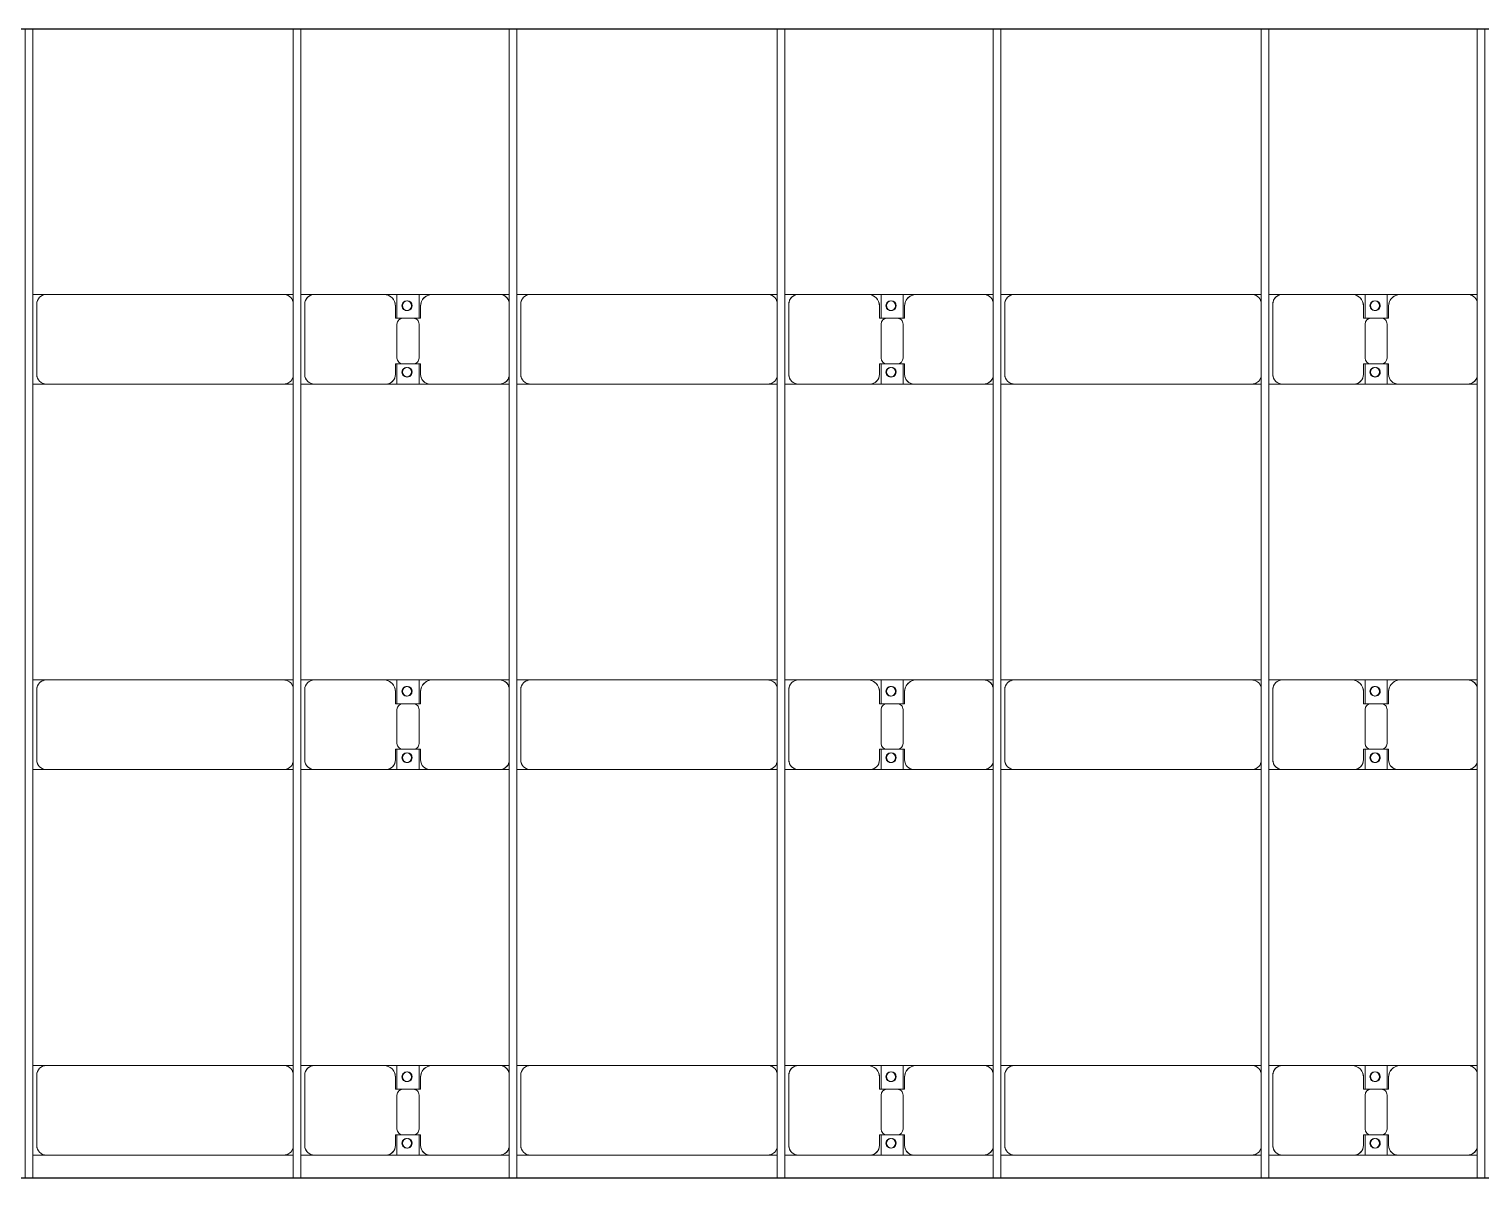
# Model space of a CAD drawing. Header units: millimetres. Extents: x -248177 to 167033, y 156986 to 268923.
# Drawn here: x -191452 to -183923, y 174400 to 180360 of the extents above; entities that cross this region are included whole.
import ezdxf

# ---------------------------------------------------------------- set-up
doc = ezdxf.new("R2010")
doc.units = ezdxf.units.MM
for name, color, linetype, lineweight in [('A-DETL-MBND', 5, 'Continuous', 9), ('A-GENM', 13, 'Continuous', 9), ('S-BEAM', 12, 'Continuous', 9)]:
    doc.layers.add(name, color=color, linetype=linetype, lineweight=lineweight)

# ---------------------------------------------------------------- blocks, each defined once
blk = doc.blocks.new('Dầm C52 - Dầm C52-24593-BỐ TRÍ KHUNG KẾT CẤU BÈ PIN 02')
at = {"layer": 'S-BEAM', "color": 1}
for p, q in [((-38198.2, 20), (-32238.2, 20)), ((-32238.2, -20), (-38198.2, -20))]:
    blk.add_line(p, q, dxfattribs=at)
blk = doc.blocks.new('Dai phao do pin - DẢI PHAO ĐỠ PIN-23300-BỐ TRÍ KHUNG KẾT CẤU BÈ PIN 02')
at = {"layer": 'A-DETL-MBND', "color": 8}
for p, q in [((11859.7, 241.6), (11929.7, 241.6)), ((11859.7, 241.6), (11929.7, 241.6)), ((13160.3, 241.6), (11929.7, 241.6)), ((13160.3, 241.6), (13209.7, 241.6)), ((13160.3, 241.6), (13209.7, 241.6)), ((13249.7, 241.6), (13319.7, 241.6)), ((13249.7, 241.6), (13319.7, 241.6)), ((13679.7, 241.6), (13319.7, 241.6)), ((13680.8, 241.6), (13862.2, 241.6)), ((13862.2, 241.6), (13680.8, 241.6)), ((13747.8, 241.6), (13930.3, 241.6)), ((13747.8, 116.2), (13747.8, 241.6)), ((13930.3, 241.6), (13747.8, 241.6)), ((13862.2, 241.6), (13862.2, 116.2)), ((14280.3, 241.6), (13930.3, 241.6)), ((14280.3, 241.6), (14329.7, 241.6)), ((14280.3, 241.6), (14329.7, 241.6)), ((14369.7, 241.6), (14439.7, 241.6)), ((14369.7, 241.6), (14439.7, 241.6)), ((15670.3, 241.6), (14439.7, 241.6)), ((15670.3, 241.6), (15719.7, 241.6)), ((15670.3, 241.6), (15719.7, 241.6)), ((15759.7, 241.6), (15829.7, 241.6)), ((15759.7, 241.6), (15829.7, 241.6)), ((16189.7, 241.6), (15829.7, 241.6)), ((16189.7, 241.6), (16372.2, 241.6)), ((16372.2, 241.6), (16189.7, 241.6)), ((16257.8, 241.6), (16440.3, 241.6)), ((16257.8, 116.2), (16257.8, 241.6)), ((16440.3, 241.6), (16257.8, 241.6)), ((16372.2, 241.6), (16372.2, 116.2)), ((16790.3, 241.6), (16440.3, 241.6)), ((16790.3, 241.6), (16839.7, 241.6)), ((16790.3, 241.6), (16839.7, 241.6)), ((16879.7, 241.6), (16949.7, 241.6)), ((16879.7, 241.6), (16949.7, 241.6)), ((18180.3, 241.6), (16949.7, 241.6)), ((18180.3, 241.6), (18229.7, 241.6)), ((18180.3, 241.6), (18229.7, 241.6)), ((18269.7, 241.6), (18339.7, 241.6)), ((18269.7, 241.6), (18339.7, 241.6)), ((18699.7, 241.6), (18339.7, 241.6)), ((18699.7, 241.6), (18882.2, 241.6)), ((18882.2, 241.6), (18699.7, 241.6)), ((18767.8, 241.6), (18950.3, 241.6)), ((18767.8, 116.2), (18767.8, 241.6)), ((18950.3, 241.6), (18767.8, 241.6)), ((18882.2, 241.6), (18882.2, 116.2)), ((19300.3, 241.6), (18950.3, 241.6)), ((19300.3, 241.6), (19349.7, 241.6)), ((19300.3, 241.6), (19349.7, 241.6)), ((11879.7, 191.6), (11879.7, -173.4)), ((13269.7, 191.6), (13269.7, -173.4)), ((13739.7, 118.2), (13739.7, 181.6)), ((13870.3, 181.6), (13870.3, 118.2)), ((14389.7, 191.6), (14389.7, -173.4)), ((15779.7, 191.6), (15779.7, -173.4)), ((16249.7, 118.2), (16249.7, 181.6)), ((16380.3, 181.6), (16380.3, 118.2)), ((16899.7, 191.6), (16899.7, -173.4)), ((18289.7, 191.6), (18289.7, -173.4)), ((18759.7, 118.2), (18759.7, 181.6)), ((18890.3, 181.6), (18890.3, 118.2)), ((13832.2, 118.2), (13739.7, 118.2)), ((13747.8, 88.2), (13747.8, -88.2)), ((13870.3, 118.2), (13777.8, 118.2)), ((13862.2, -88.2), (13862.2, 88.2)), ((16342.2, 118.2), (16249.7, 118.2)), ((16257.8, 88.2), (16257.8, -88.2)), ((16380.3, 118.2), (16287.8, 118.2)), ((16372.2, -88.2), (16372.2, 88.2)), ((18852.2, 118.2), (18759.7, 118.2)), ((18767.8, 88.2), (18767.8, -88.2)), ((18890.3, 118.2), (18797.8, 118.2)), ((18882.2, -88.2), (18882.2, 88.2)), ((13739.7, -173.4), (13739.7, -118.2)), ((13739.7, -118.2), (13832.2, -118.2)), ((13747.8, -223.4), (13747.8, -116.2)), ((13777.8, -118.2), (13870.3, -118.2)), ((13862.2, -116.2), (13862.2, -223.4)), ((13870.3, -118.2), (13870.3, -173.4)), ((16249.7, -173.4), (16249.7, -118.2)), ((16249.7, -118.2), (16342.2, -118.2)), ((16257.8, -223.4), (16257.8, -116.2)), ((16287.8, -118.2), (16380.3, -118.2)), ((16372.2, -116.2), (16372.2, -223.4)), ((16380.3, -118.2), (16380.3, -173.4)), ((18759.7, -173.4), (18759.7, -118.2)), ((18759.7, -118.2), (18852.2, -118.2)), ((18767.8, -223.4), (18767.8, -116.2)), ((18797.8, -118.2), (18890.3, -118.2)), ((18882.2, -116.2), (18882.2, -223.4)), ((18890.3, -118.2), (18890.3, -173.4)), ((11929.7, -223.4), (11859.7, -223.4)), ((11929.7, -223.4), (11859.7, -223.4)), ((11929.7, -223.4), (13160.3, -223.4)), ((13209.7, -223.4), (13160.3, -223.4)), ((13209.7, -223.4), (13160.3, -223.4)), ((13319.7, -223.4), (13249.7, -223.4)), ((13319.7, -223.4), (13249.7, -223.4)), ((13319.7, -223.4), (13689.7, -223.4)), ((13862.2, -223.4), (13689.7, -223.4)), ((13689.7, -223.4), (13862.2, -223.4)), ((13920.3, -223.4), (13747.8, -223.4)), ((13747.8, -223.4), (13920.3, -223.4)), ((13920.3, -223.4), (14280.3, -223.4)), ((14329.7, -223.4), (14280.3, -223.4)), ((14329.7, -223.4), (14280.3, -223.4)), ((14439.7, -223.4), (14369.7, -223.4)), ((14439.7, -223.4), (14369.7, -223.4)), ((14439.7, -223.4), (15670.3, -223.4)), ((15719.7, -223.4), (15670.3, -223.4)), ((15719.7, -223.4), (15670.3, -223.4)), ((15829.7, -223.4), (15759.7, -223.4)), ((15829.7, -223.4), (15759.7, -223.4)), ((15829.7, -223.4), (16199.7, -223.4)), ((16372.2, -223.4), (16199.7, -223.4)), ((16199.7, -223.4), (16372.2, -223.4)), ((16430.3, -223.4), (16257.8, -223.4)), ((16257.8, -223.4), (16430.3, -223.4)), ((16430.3, -223.4), (16790.3, -223.4)), ((16839.7, -223.4), (16790.3, -223.4)), ((16839.7, -223.4), (16790.3, -223.4)), ((16949.7, -223.4), (16879.7, -223.4)), ((16949.7, -223.4), (16879.7, -223.4)), ((16949.7, -223.4), (18180.3, -223.4)), ((18229.7, -223.4), (18180.3, -223.4)), ((18229.7, -223.4), (18180.3, -223.4)), ((18339.7, -223.4), (18269.7, -223.4)), ((18339.7, -223.4), (18269.7, -223.4)), ((18339.7, -223.4), (18709.7, -223.4)), ((18882.2, -223.4), (18709.7, -223.4)), ((18709.7, -223.4), (18882.2, -223.4)), ((18940.3, -223.4), (18767.8, -223.4)), ((18767.8, -223.4), (18940.3, -223.4)), ((18940.3, -223.4), (19300.3, -223.4)), ((19349.7, -223.4), (19300.3, -223.4)), ((19349.7, -223.4), (19300.3, -223.4))]:
    blk.add_line(p, q, dxfattribs=at)
for centre, radius, start, end in [((11929.7, 191.6), 50, 90, 180), ((11929.7, 191.6), 50, 105, 135), ((13160.3, 191.6), 50, 15, 90), ((13160.3, 191.6), 50, 60, 90), ((13319.7, 191.6), 50, 90, 180), ((13319.7, 191.6), 50, 105, 180), ((13679.7, 181.6), 60, 360, 90), ((13679.7, 181.6), 60, 360, 60), ((13930.3, 181.6), 60, 90, 180), ((13930.3, 181.6), 60, 120, 180), ((14280.3, 191.6), 50, 15, 90), ((14280.3, 191.6), 50, 15, 72.5009), ((14439.7, 191.6), 50, 90, 180), ((14439.7, 191.6), 50, 105, 135), ((15670.3, 191.6), 50, 15, 90), ((15670.3, 191.6), 50, 60, 90), ((15829.7, 191.6), 50, 90, 180), ((15829.7, 191.6), 50, 105, 180), ((16189.7, 181.6), 60, 0, 90), ((16189.7, 181.6), 60, 0, 60), ((16440.3, 181.6), 60, 90, 180), ((16440.3, 181.6), 60, 120, 180), ((16790.3, 191.6), 50, 15, 90), ((16790.3, 191.6), 50, 15, 75), ((16949.7, 191.6), 50, 90, 180), ((16949.7, 191.6), 50, 105, 135), ((18180.3, 191.6), 50, 15, 90), ((18180.3, 191.6), 50, 60, 90), ((18339.7, 191.6), 50, 90, 180), ((18339.7, 191.6), 50, 105, 180), ((18699.7, 181.6), 60, 360, 90), ((18699.7, 181.6), 60, 360, 60), ((18950.3, 181.6), 60, 90, 180), ((18950.3, 181.6), 60, 120, 180), ((19300.3, 191.6), 50, 15, 90), ((19300.3, 191.6), 50, 15, 75), ((11929.7, 191.6), 50, 150, 180), ((13160.3, 191.6), 50, 15, 30), ((13798.6, 183.2), 25, 360, 180), ((13798.6, 183.2), 25, 180, 0), ((13798.6, 183.2), 25, 360, 165), ((13801.4, 183.2), 25, 0, 180), ((13801.4, 183.2), 25, 90, 180), ((13801.4, 183.2), 25, 180, 0), ((13801.4, 183.2), 25, 180, 300), ((13798.6, 183.2), 25, 210, 0), ((13801.4, 183.2), 25, 15, 75), ((13801.4, 183.2), 25, 330, 345), ((14439.7, 191.6), 50, 150, 180), ((15670.3, 191.6), 50, 15, 30), ((16308.6, 183.2), 25, 0, 180), ((16308.6, 183.2), 25, 180, 0), ((16308.6, 183.2), 25, 0, 165), ((16311.4, 183.2), 25, 360, 180), ((16311.4, 183.2), 25, 90, 180), ((16311.4, 183.2), 25, 180, 0), ((16311.4, 183.2), 25, 180, 300), ((16308.6, 183.2), 25, 210, 0), ((16311.4, 183.2), 25, 15, 75), ((16311.4, 183.2), 25, 330, 345), ((16949.7, 191.6), 50, 150, 180), ((18180.3, 191.6), 50, 15, 30), ((18818.6, 183.2), 25, 0, 180), ((18818.6, 183.2), 25, 180, 360), ((18818.6, 183.2), 25, 0, 165), ((18821.4, 183.2), 25, 0, 180), ((18821.4, 183.2), 25, 90, 180), ((18821.4, 183.2), 25, 180, 0), ((18821.4, 183.2), 25, 180, 300), ((18818.6, 183.2), 25, 210, 0), ((18821.4, 183.2), 25, 15, 75), ((18821.4, 183.2), 25, 330, 345), ((13777.8, 88.2), 30, 90, 180), ((13832.2, 88.2), 30, 360, 90), ((16287.8, 88.2), 30, 90, 180), ((16342.2, 88.2), 30, 360, 90), ((18797.8, 88.2), 30, 90, 180), ((18852.2, 88.2), 30, 360, 90), ((13777.8, -88.2), 30, 180, 270), ((13798.6, -161.8), 25, 360, 180), ((13798.6, -161.8), 25, 105, 165), ((13801.4, -161.8), 25, 360, 180), ((13801.4, -161.8), 25, 105, 180), ((13798.6, -161.8), 25, 360, 75), ((13801.4, -161.8), 25, 15, 75), ((13832.2, -88.2), 30, 270, 0), ((16287.8, -88.2), 30, 180, 270), ((16308.6, -161.8), 25, 360, 180), ((16308.6, -161.8), 25, 105, 165), ((16311.4, -161.8), 25, 360, 180), ((16311.4, -161.8), 25, 105, 180), ((16308.6, -161.8), 25, 360, 75), ((16311.4, -161.8), 25, 15, 75), ((16342.2, -88.2), 30, 270, 360), ((18797.8, -88.2), 30, 180, 270), ((18818.6, -161.8), 25, 360, 180), ((18818.6, -161.8), 25, 105, 165), ((18821.4, -161.8), 25, 0, 180), ((18821.4, -161.8), 25, 105, 180), ((18818.6, -161.8), 25, 360, 75), ((18821.4, -161.8), 25, 15, 75), ((18852.2, -88.2), 30, 270, 360), ((11929.7, -173.4), 50, 180, 270), ((11929.7, -173.4), 50, 180, 210), ((11929.7, -173.4), 50, 240, 270), ((13160.3, -173.4), 50, 270, 345), ((13160.3, -173.4), 50, 285, 300), ((13160.3, -173.4), 50, 330, 345), ((13319.7, -173.4), 50, 180, 270), ((13319.7, -173.4), 50, 180, 255), ((13689.7, -173.4), 50, 270, 0), ((13689.7, -173.4), 50, 285, 360), ((13798.6, -161.8), 25, 180, 360), ((13798.6, -161.8), 25, 195, 360), ((13801.4, -161.8), 25, 180, 0), ((13801.4, -161.8), 25, 180, 270), ((13801.4, -161.8), 25, 285, 345), ((13920.3, -173.4), 50, 180, 270), ((13920.3, -173.4), 50, 180, 255), ((14280.3, -173.4), 50, 270, 345), ((14280.3, -173.4), 50, 287.49152, 345), ((14439.7, -173.4), 50, 180, 270), ((14439.7, -173.4), 50, 180, 210), ((14439.7, -173.4), 50, 240, 270), ((15670.3, -173.4), 50, 270, 345), ((15670.3, -173.4), 50, 285, 300), ((15670.3, -173.4), 50, 330, 345), ((15829.7, -173.4), 50, 180, 270), ((15829.7, -173.4), 50, 180, 255), ((16199.7, -173.4), 50, 270, 360), ((16199.7, -173.4), 50, 285, 360), ((16308.6, -161.8), 25, 180, 0), ((16308.6, -161.8), 25, 195, 360), ((16311.4, -161.8), 25, 180, 0), ((16311.4, -161.8), 25, 180, 270), ((16311.4, -161.8), 25, 285, 345), ((16430.3, -173.4), 50, 180, 270), ((16430.3, -173.4), 50, 180, 255), ((16790.3, -173.4), 50, 270, 345), ((16790.3, -173.4), 50, 285, 345), ((16949.7, -173.4), 50, 180, 270), ((16949.7, -173.4), 50, 180, 210), ((16949.7, -173.4), 50, 240, 270), ((18180.3, -173.4), 50, 270, 345), ((18180.3, -173.4), 50, 285, 300), ((18180.3, -173.4), 50, 330, 345), ((18339.7, -173.4), 50, 180, 270), ((18339.7, -173.4), 50, 180, 255), ((18709.7, -173.4), 50, 270, 0), ((18709.7, -173.4), 50, 285, 0), ((18818.6, -161.8), 25, 180, 360), ((18818.6, -161.8), 25, 195, 360), ((18821.4, -161.8), 25, 180, 0), ((18821.4, -161.8), 25, 180, 270), ((18821.4, -161.8), 25, 285, 345), ((18940.3, -173.4), 50, 180, 270), ((18940.3, -173.4), 50, 180, 255), ((19300.3, -173.4), 50, 270, 345), ((19300.3, -173.4), 50, 285, 345)]:
    blk.add_arc(centre, radius, start, end, dxfattribs=at)
blk = doc.blocks.new('Dai phao do pin - DẢI PHAO ĐỠ PIN-V146-BỐ TRÍ KHUNG KẾT CẤU BÈ PIN 02')
at = {"layer": 'A-DETL-MBND', "color": 8}
for p, q in [((11859.7, 241.6), (11929.7, 241.6)), ((11859.7, 241.6), (11929.7, 241.6)), ((13160.3, 241.6), (11929.7, 241.6)), ((13160.3, 241.6), (13209.7, 241.6)), ((13160.3, 241.6), (13209.7, 241.6)), ((13249.7, 241.6), (13319.7, 241.6)), ((13249.7, 241.6), (13319.7, 241.6)), ((13679.7, 241.6), (13319.7, 241.6)), ((13680.7, 241.6), (13862.2, 241.6)), ((13862.2, 241.6), (13680.7, 241.6)), ((13747.8, 241.6), (13930.3, 241.6)), ((13747.8, 116.2), (13747.8, 241.6)), ((13930.3, 241.6), (13747.8, 241.6)), ((13862.2, 241.6), (13862.2, 116.2)), ((14280.3, 241.6), (13930.3, 241.6)), ((14280.3, 241.6), (14329.7, 241.6)), ((14280.3, 241.6), (14329.7, 241.6)), ((14369.7, 241.6), (14439.7, 241.6)), ((14369.7, 241.6), (14439.7, 241.6)), ((15670.3, 241.6), (14439.7, 241.6)), ((15670.3, 241.6), (15719.7, 241.6)), ((15670.3, 241.6), (15719.7, 241.6)), ((15759.7, 241.6), (15829.7, 241.6)), ((15759.7, 241.6), (15829.7, 241.6)), ((16189.7, 241.6), (15829.7, 241.6)), ((16189.7, 241.6), (16372.2, 241.6)), ((16372.2, 241.6), (16189.7, 241.6)), ((16257.8, 241.6), (16440.3, 241.6)), ((16257.8, 116.2), (16257.8, 241.6)), ((16440.3, 241.6), (16257.8, 241.6)), ((16372.2, 241.6), (16372.2, 116.2)), ((16790.3, 241.6), (16440.3, 241.6)), ((16790.3, 241.6), (16839.7, 241.6)), ((16790.3, 241.6), (16839.7, 241.6)), ((16879.7, 241.6), (16949.7, 241.6)), ((16879.7, 241.6), (16949.7, 241.6)), ((18180.3, 241.6), (16949.7, 241.6)), ((18180.3, 241.6), (18229.7, 241.6)), ((18180.3, 241.6), (18229.7, 241.6)), ((18269.7, 241.6), (18339.7, 241.6)), ((18269.7, 241.6), (18339.7, 241.6)), ((18699.7, 241.6), (18339.7, 241.6)), ((18699.7, 241.6), (18882.2, 241.6)), ((18882.2, 241.6), (18699.7, 241.6)), ((18767.8, 241.6), (18950.3, 241.6)), ((18767.8, 116.2), (18767.8, 241.6)), ((18950.3, 241.6), (18767.8, 241.6)), ((18882.2, 241.6), (18882.2, 116.2)), ((19300.3, 241.6), (18950.3, 241.6)), ((19300.3, 241.6), (19349.7, 241.6)), ((19300.3, 241.6), (19349.7, 241.6)), ((11879.7, 191.6), (11879.7, -173.4)), ((13269.7, 191.6), (13269.7, -173.4)), ((13739.7, 118.2), (13739.7, 181.6)), ((13870.3, 181.6), (13870.3, 118.2)), ((14389.7, 191.6), (14389.7, -173.4)), ((15779.7, 191.6), (15779.7, -173.4)), ((16249.7, 118.2), (16249.7, 181.6)), ((16380.3, 181.6), (16380.3, 118.2)), ((16899.7, 191.6), (16899.7, -173.4)), ((18289.7, 191.6), (18289.7, -173.4)), ((18759.7, 118.2), (18759.7, 181.6)), ((18890.3, 181.6), (18890.3, 118.2)), ((13832.2, 118.2), (13739.7, 118.2)), ((13747.8, 88.2), (13747.8, -88.2)), ((13870.3, 118.2), (13777.8, 118.2)), ((13862.2, -88.2), (13862.2, 88.2)), ((16342.2, 118.2), (16249.7, 118.2)), ((16257.8, 88.2), (16257.8, -88.2)), ((16380.3, 118.2), (16287.8, 118.2)), ((16372.2, -88.2), (16372.2, 88.2)), ((18852.2, 118.2), (18759.7, 118.2)), ((18767.8, 88.2), (18767.8, -88.2)), ((18890.3, 118.2), (18797.8, 118.2)), ((18882.2, -88.2), (18882.2, 88.2)), ((13739.7, -173.4), (13739.7, -118.2)), ((13739.7, -118.2), (13832.2, -118.2)), ((13747.8, -223.4), (13747.8, -116.2)), ((13777.8, -118.2), (13870.3, -118.2)), ((13862.2, -116.2), (13862.2, -223.4)), ((13870.3, -118.2), (13870.3, -173.4)), ((16249.7, -173.4), (16249.7, -118.2)), ((16249.7, -118.2), (16342.2, -118.2)), ((16257.8, -223.4), (16257.8, -116.2)), ((16287.8, -118.2), (16380.3, -118.2)), ((16372.2, -116.2), (16372.2, -223.4)), ((16380.3, -118.2), (16380.3, -173.4)), ((18759.7, -173.4), (18759.7, -118.2)), ((18759.7, -118.2), (18852.2, -118.2)), ((18767.8, -223.4), (18767.8, -116.2)), ((18797.8, -118.2), (18890.3, -118.2)), ((18882.2, -116.2), (18882.2, -223.4)), ((18890.3, -118.2), (18890.3, -173.4)), ((11929.7, -223.4), (11859.7, -223.4)), ((11929.7, -223.4), (11859.7, -223.4)), ((11929.7, -223.4), (13160.3, -223.4)), ((13209.7, -223.4), (13160.3, -223.4)), ((13209.7, -223.4), (13160.3, -223.4)), ((13319.7, -223.4), (13249.7, -223.4)), ((13319.7, -223.4), (13249.7, -223.4)), ((13319.7, -223.4), (13689.7, -223.4)), ((13862.2, -223.4), (13689.7, -223.4)), ((13689.7, -223.4), (13862.2, -223.4)), ((13920.3, -223.4), (13747.8, -223.4)), ((13747.8, -223.4), (13920.3, -223.4)), ((13920.3, -223.4), (14280.3, -223.4)), ((14329.7, -223.4), (14280.3, -223.4)), ((14329.7, -223.4), (14280.3, -223.4)), ((14439.7, -223.4), (14369.7, -223.4)), ((14439.7, -223.4), (14369.7, -223.4)), ((14439.7, -223.4), (15670.3, -223.4)), ((15719.7, -223.4), (15670.3, -223.4)), ((15719.7, -223.4), (15670.3, -223.4)), ((15829.7, -223.4), (15759.7, -223.4)), ((15829.7, -223.4), (15759.7, -223.4)), ((15829.7, -223.4), (16199.7, -223.4)), ((16372.2, -223.4), (16199.7, -223.4)), ((16199.7, -223.4), (16372.2, -223.4)), ((16430.3, -223.4), (16257.8, -223.4)), ((16257.8, -223.4), (16430.3, -223.4)), ((16430.3, -223.4), (16790.3, -223.4)), ((16839.7, -223.4), (16790.3, -223.4)), ((16839.7, -223.4), (16790.3, -223.4)), ((16949.7, -223.4), (16879.7, -223.4)), ((16949.7, -223.4), (16879.7, -223.4)), ((16949.7, -223.4), (18180.3, -223.4)), ((18229.7, -223.4), (18180.3, -223.4)), ((18229.7, -223.4), (18180.3, -223.4)), ((18339.7, -223.4), (18269.7, -223.4)), ((18339.7, -223.4), (18269.7, -223.4)), ((18339.7, -223.4), (18709.7, -223.4)), ((18882.2, -223.4), (18709.7, -223.4)), ((18709.7, -223.4), (18882.2, -223.4)), ((18940.3, -223.4), (18767.8, -223.4)), ((18767.8, -223.4), (18940.3, -223.4)), ((18940.3, -223.4), (19300.3, -223.4)), ((19349.7, -223.4), (19300.3, -223.4)), ((19349.7, -223.4), (19300.3, -223.4))]:
    blk.add_line(p, q, dxfattribs=at)
for centre, radius, start, end in [((11929.7, 191.6), 50, 90, 180), ((11929.7, 191.6), 50, 105, 135), ((13160.3, 191.6), 50, 15, 90), ((13160.3, 191.6), 50, 60, 90), ((13319.7, 191.6), 50, 90, 180), ((13319.7, 191.6), 50, 105, 180), ((13679.7, 181.6), 60, 360, 90), ((13679.7, 181.6), 60, 360, 60), ((13930.3, 181.6), 60, 90, 180), ((13930.3, 181.6), 60, 120, 180), ((14280.3, 191.6), 50, 15, 90), ((14280.3, 191.6), 50, 15, 72.53384), ((14439.7, 191.6), 50, 90, 180), ((14439.7, 191.6), 50, 105, 135), ((15670.3, 191.6), 50, 15, 90), ((15670.3, 191.6), 50, 60, 90), ((15829.7, 191.6), 50, 90, 180), ((15829.7, 191.6), 50, 105, 180), ((16189.7, 181.6), 60, 0, 90), ((16189.7, 181.6), 60, 0, 60), ((16440.3, 181.6), 60, 90, 180), ((16440.3, 181.6), 60, 120, 180), ((16790.3, 191.6), 50, 15, 90), ((16790.3, 191.6), 50, 15, 75), ((16949.7, 191.6), 50, 90, 180), ((16949.7, 191.6), 50, 105, 135), ((18180.3, 191.6), 50, 15, 90), ((18180.3, 191.6), 50, 60, 90), ((18339.7, 191.6), 50, 90, 180), ((18339.7, 191.6), 50, 105, 180), ((18699.7, 181.6), 60, 360, 90), ((18699.7, 181.6), 60, 360, 60), ((18950.3, 181.6), 60, 90, 180), ((18950.3, 181.6), 60, 120, 180), ((19300.3, 191.6), 50, 15, 90), ((19300.3, 191.6), 50, 15, 75), ((11929.7, 191.6), 50, 150, 180), ((13160.3, 191.6), 50, 15, 30), ((13798.6, 183.2), 25, 360, 180), ((13798.6, 183.2), 25, 180, 0), ((13798.6, 183.2), 25, 360, 165), ((13801.4, 183.2), 25, 0, 180), ((13801.4, 183.2), 25, 90, 180), ((13801.4, 183.2), 25, 180, 0), ((13801.4, 183.2), 25, 180, 300), ((13798.6, 183.2), 25, 210, 0), ((13801.4, 183.2), 25, 15, 75), ((13801.4, 183.2), 25, 330, 345), ((14439.7, 191.6), 50, 150, 180), ((15670.3, 191.6), 50, 15, 30), ((16308.6, 183.2), 25, 0, 180), ((16308.6, 183.2), 25, 180, 0), ((16308.6, 183.2), 25, 0, 165), ((16311.4, 183.2), 25, 360, 180), ((16311.4, 183.2), 25, 90, 180), ((16311.4, 183.2), 25, 180, 0), ((16311.4, 183.2), 25, 180, 300), ((16308.6, 183.2), 25, 210, 0), ((16311.4, 183.2), 25, 15, 75), ((16311.4, 183.2), 25, 330, 345), ((16949.7, 191.6), 50, 150, 180), ((18180.3, 191.6), 50, 15, 30), ((18818.6, 183.2), 25, 0, 180), ((18818.6, 183.2), 25, 180, 360), ((18818.6, 183.2), 25, 0, 165), ((18821.4, 183.2), 25, 0, 180), ((18821.4, 183.2), 25, 90, 180), ((18821.4, 183.2), 25, 180, 0), ((18821.4, 183.2), 25, 180, 300), ((18818.6, 183.2), 25, 210, 0), ((18821.4, 183.2), 25, 15, 75), ((18821.4, 183.2), 25, 330, 345), ((13777.8, 88.2), 30, 90, 180), ((13832.2, 88.2), 30, 360, 90), ((16287.8, 88.2), 30, 90, 180), ((16342.2, 88.2), 30, 360, 90), ((18797.8, 88.2), 30, 90, 180), ((18852.2, 88.2), 30, 360, 90), ((13777.8, -88.2), 30, 180, 270), ((13798.6, -161.8), 25, 360, 180), ((13798.6, -161.8), 25, 105, 165), ((13801.4, -161.8), 25, 360, 180), ((13801.4, -161.8), 25, 105, 180), ((13798.6, -161.8), 25, 360, 75), ((13801.4, -161.8), 25, 15, 75), ((13832.2, -88.2), 30, 270, 0), ((16287.8, -88.2), 30, 180, 270), ((16308.6, -161.8), 25, 360, 180), ((16308.6, -161.8), 25, 105, 165), ((16311.4, -161.8), 25, 360, 180), ((16311.4, -161.8), 25, 105, 180), ((16308.6, -161.8), 25, 360, 75), ((16311.4, -161.8), 25, 15, 75), ((16342.2, -88.2), 30, 270, 360), ((18797.8, -88.2), 30, 180, 270), ((18818.6, -161.8), 25, 360, 180), ((18818.6, -161.8), 25, 105, 165), ((18821.4, -161.8), 25, 0, 180), ((18821.4, -161.8), 25, 105, 180), ((18818.6, -161.8), 25, 360, 75), ((18821.4, -161.8), 25, 15, 75), ((18852.2, -88.2), 30, 270, 360), ((11929.7, -173.4), 50, 180, 270), ((11929.7, -173.4), 50, 180, 210), ((11929.7, -173.4), 50, 240, 270), ((13160.3, -173.4), 50, 270, 345), ((13160.3, -173.4), 50, 285, 300), ((13160.3, -173.4), 50, 330, 345), ((13319.7, -173.4), 50, 180, 270), ((13319.7, -173.4), 50, 180, 255), ((13689.7, -173.4), 50, 270, 0), ((13689.7, -173.4), 50, 285, 360), ((13798.6, -161.8), 25, 180, 360), ((13798.6, -161.8), 25, 195, 360), ((13801.4, -161.8), 25, 180, 0), ((13801.4, -161.8), 25, 180, 270), ((13801.4, -161.8), 25, 285, 345), ((13920.3, -173.4), 50, 180, 270), ((13920.3, -173.4), 50, 180, 255), ((14280.3, -173.4), 50, 270, 345), ((14280.3, -173.4), 50, 287.45858, 345), ((14439.7, -173.4), 50, 180, 270), ((14439.7, -173.4), 50, 180, 210), ((14439.7, -173.4), 50, 240, 270), ((15670.3, -173.4), 50, 270, 345), ((15670.3, -173.4), 50, 285, 300), ((15670.3, -173.4), 50, 330, 345), ((15829.7, -173.4), 50, 180, 270), ((15829.7, -173.4), 50, 180, 255), ((16199.7, -173.4), 50, 270, 360), ((16199.7, -173.4), 50, 285, 360), ((16308.6, -161.8), 25, 180, 0), ((16308.6, -161.8), 25, 195, 360), ((16311.4, -161.8), 25, 180, 0), ((16311.4, -161.8), 25, 180, 270), ((16311.4, -161.8), 25, 285, 345), ((16430.3, -173.4), 50, 180, 270), ((16430.3, -173.4), 50, 180, 255), ((16790.3, -173.4), 50, 270, 345), ((16790.3, -173.4), 50, 285, 345), ((16949.7, -173.4), 50, 180, 270), ((16949.7, -173.4), 50, 180, 210), ((16949.7, -173.4), 50, 240, 270), ((18180.3, -173.4), 50, 270, 345), ((18180.3, -173.4), 50, 285, 300), ((18180.3, -173.4), 50, 330, 345), ((18339.7, -173.4), 50, 180, 270), ((18339.7, -173.4), 50, 180, 255), ((18709.7, -173.4), 50, 270, 0), ((18709.7, -173.4), 50, 285, 0), ((18818.6, -161.8), 25, 180, 360), ((18818.6, -161.8), 25, 195, 360), ((18821.4, -161.8), 25, 180, 0), ((18821.4, -161.8), 25, 180, 270), ((18821.4, -161.8), 25, 285, 345), ((18940.3, -173.4), 50, 180, 270), ((18940.3, -173.4), 50, 180, 255), ((19300.3, -173.4), 50, 270, 345), ((19300.3, -173.4), 50, 285, 345)]:
    blk.add_arc(centre, radius, start, end, dxfattribs=at)
blk = doc.blocks.new('Dai phao do pin - DẢI PHAO ĐỠ PIN-V147-BỐ TRÍ KHUNG KẾT CẤU BÈ PIN 02')
at = {"layer": 'A-DETL-MBND', "color": 8}
for p, q in [((11859.7, 241.6), (11929.7, 241.6)), ((11859.7, 241.6), (11929.7, 241.6)), ((13160.3, 241.6), (11929.7, 241.6)), ((13160.3, 241.6), (13209.7, 241.6)), ((13160.3, 241.6), (13209.7, 241.6)), ((13249.7, 241.6), (13319.7, 241.6)), ((13249.7, 241.6), (13319.7, 241.6)), ((13679.7, 241.6), (13319.7, 241.6)), ((13680.7, 241.6), (13862.2, 241.6)), ((13862.2, 241.6), (13680.7, 241.6)), ((13747.8, 241.6), (13930.3, 241.6)), ((13747.8, 116.2), (13747.8, 241.6)), ((13930.3, 241.6), (13747.8, 241.6)), ((13862.2, 241.6), (13862.2, 116.2)), ((14280.3, 241.6), (13930.3, 241.6)), ((14280.3, 241.6), (14329.7, 241.6)), ((14280.3, 241.6), (14329.7, 241.6)), ((14369.7, 241.6), (14439.7, 241.6)), ((14369.7, 241.6), (14439.7, 241.6)), ((15670.3, 241.6), (14439.7, 241.6)), ((15670.3, 241.6), (15719.7, 241.6)), ((15670.3, 241.6), (15719.7, 241.6)), ((15759.7, 241.6), (15829.7, 241.6)), ((15759.7, 241.6), (15829.7, 241.6)), ((16189.7, 241.6), (15829.7, 241.6)), ((16189.7, 241.6), (16372.2, 241.6)), ((16372.2, 241.6), (16189.7, 241.6)), ((16257.8, 241.6), (16440.3, 241.6)), ((16257.8, 116.2), (16257.8, 241.6)), ((16440.3, 241.6), (16257.8, 241.6)), ((16372.2, 241.6), (16372.2, 116.2)), ((16790.3, 241.6), (16440.3, 241.6)), ((16790.3, 241.6), (16839.7, 241.6)), ((16790.3, 241.6), (16839.7, 241.6)), ((16879.7, 241.6), (16949.7, 241.6)), ((16879.7, 241.6), (16949.7, 241.6)), ((18180.3, 241.6), (16949.7, 241.6)), ((18180.3, 241.6), (18229.7, 241.6)), ((18180.3, 241.6), (18229.7, 241.6)), ((18269.7, 241.6), (18339.7, 241.6)), ((18269.7, 241.6), (18339.7, 241.6)), ((18699.7, 241.6), (18339.7, 241.6)), ((18699.7, 241.6), (18882.2, 241.6)), ((18882.2, 241.6), (18699.7, 241.6)), ((18767.8, 241.6), (18950.3, 241.6)), ((18767.8, 116.2), (18767.8, 241.6)), ((18950.3, 241.6), (18767.8, 241.6)), ((18882.2, 241.6), (18882.2, 116.2)), ((19300.3, 241.6), (18950.3, 241.6)), ((19300.3, 241.6), (19349.7, 241.6)), ((19300.3, 241.6), (19349.7, 241.6)), ((11879.7, 191.6), (11879.7, -173.4)), ((13269.7, 191.6), (13269.7, -173.4)), ((13739.7, 118.2), (13739.7, 181.6)), ((13870.3, 181.6), (13870.3, 118.2)), ((14389.7, 191.6), (14389.7, -173.4)), ((15779.7, 191.6), (15779.7, -173.4)), ((16249.7, 118.2), (16249.7, 181.6)), ((16380.3, 181.6), (16380.3, 118.2)), ((16899.7, 191.6), (16899.7, -173.4)), ((18289.7, 191.6), (18289.7, -173.4)), ((18759.7, 118.2), (18759.7, 181.6)), ((18890.3, 181.6), (18890.3, 118.2)), ((13832.2, 118.2), (13739.7, 118.2)), ((13747.8, 88.2), (13747.8, -88.2)), ((13870.3, 118.2), (13777.8, 118.2)), ((13862.2, -88.2), (13862.2, 88.2)), ((16342.2, 118.2), (16249.7, 118.2)), ((16257.8, 88.2), (16257.8, -88.2)), ((16380.3, 118.2), (16287.8, 118.2)), ((16372.2, -88.2), (16372.2, 88.2)), ((18852.2, 118.2), (18759.7, 118.2)), ((18767.8, 88.2), (18767.8, -88.2)), ((18890.3, 118.2), (18797.8, 118.2)), ((18882.2, -88.2), (18882.2, 88.2)), ((13739.7, -173.4), (13739.7, -118.2)), ((13739.7, -118.2), (13832.2, -118.2)), ((13747.8, -223.4), (13747.8, -116.2)), ((13777.8, -118.2), (13870.3, -118.2)), ((13862.2, -116.2), (13862.2, -223.4)), ((13870.3, -118.2), (13870.3, -173.4)), ((16249.7, -173.4), (16249.7, -118.2)), ((16249.7, -118.2), (16342.2, -118.2)), ((16257.8, -223.4), (16257.8, -116.2)), ((16287.8, -118.2), (16380.3, -118.2)), ((16372.2, -116.2), (16372.2, -223.4)), ((16380.3, -118.2), (16380.3, -173.4)), ((18759.7, -173.4), (18759.7, -118.2)), ((18759.7, -118.2), (18852.2, -118.2)), ((18767.8, -223.4), (18767.8, -116.2)), ((18797.8, -118.2), (18890.3, -118.2)), ((18882.2, -116.2), (18882.2, -223.4)), ((18890.3, -118.2), (18890.3, -173.4)), ((11929.7, -223.4), (11859.7, -223.4)), ((11929.7, -223.4), (11859.7, -223.4)), ((11929.7, -223.4), (13160.3, -223.4)), ((13209.7, -223.4), (13160.3, -223.4)), ((13209.7, -223.4), (13160.3, -223.4)), ((13319.7, -223.4), (13249.7, -223.4)), ((13319.7, -223.4), (13249.7, -223.4)), ((13319.7, -223.4), (13689.7, -223.4)), ((13862.2, -223.4), (13689.7, -223.4)), ((13689.7, -223.4), (13862.2, -223.4)), ((13920.3, -223.4), (13747.8, -223.4)), ((13747.8, -223.4), (13920.3, -223.4)), ((13920.3, -223.4), (14280.3, -223.4)), ((14329.7, -223.4), (14280.3, -223.4)), ((14329.7, -223.4), (14280.3, -223.4)), ((14439.7, -223.4), (14369.7, -223.4)), ((14439.7, -223.4), (14369.7, -223.4)), ((14439.7, -223.4), (15670.3, -223.4)), ((15719.7, -223.4), (15670.3, -223.4)), ((15719.7, -223.4), (15670.3, -223.4)), ((15829.7, -223.4), (15759.7, -223.4)), ((15829.7, -223.4), (15759.7, -223.4)), ((15829.7, -223.4), (16199.7, -223.4)), ((16372.2, -223.4), (16199.7, -223.4)), ((16199.7, -223.4), (16372.2, -223.4)), ((16430.3, -223.4), (16257.8, -223.4)), ((16257.8, -223.4), (16430.3, -223.4)), ((16430.3, -223.4), (16790.3, -223.4)), ((16839.7, -223.4), (16790.3, -223.4)), ((16839.7, -223.4), (16790.3, -223.4)), ((16949.7, -223.4), (16879.7, -223.4)), ((16949.7, -223.4), (16879.7, -223.4)), ((16949.7, -223.4), (18180.3, -223.4)), ((18229.7, -223.4), (18180.3, -223.4)), ((18229.7, -223.4), (18180.3, -223.4)), ((18339.7, -223.4), (18269.7, -223.4)), ((18339.7, -223.4), (18269.7, -223.4)), ((18339.7, -223.4), (18709.7, -223.4)), ((18882.2, -223.4), (18709.7, -223.4)), ((18709.7, -223.4), (18882.2, -223.4)), ((18940.3, -223.4), (18767.8, -223.4)), ((18767.8, -223.4), (18940.3, -223.4)), ((18940.3, -223.4), (19300.3, -223.4)), ((19349.7, -223.4), (19300.3, -223.4)), ((19349.7, -223.4), (19300.3, -223.4))]:
    blk.add_line(p, q, dxfattribs=at)
for centre, radius, start, end in [((11929.7, 191.6), 50, 90, 180), ((11929.7, 191.6), 50, 105, 135), ((13160.3, 191.6), 50, 15, 90), ((13160.3, 191.6), 50, 60, 90), ((13319.7, 191.6), 50, 90, 180), ((13319.7, 191.6), 50, 105, 180), ((13679.7, 181.6), 60, 360, 90), ((13679.7, 181.6), 60, 360, 60), ((13930.3, 181.6), 60, 90, 180), ((13930.3, 181.6), 60, 120, 180), ((14280.3, 191.6), 50, 15, 90), ((14280.3, 191.6), 50, 15, 72.56678), ((14439.7, 191.6), 50, 90, 180), ((14439.7, 191.6), 50, 105, 135), ((15670.3, 191.6), 50, 15, 90), ((15670.3, 191.6), 50, 60, 90), ((15829.7, 191.6), 50, 90, 180), ((15829.7, 191.6), 50, 105, 180), ((16189.7, 181.6), 60, 0, 90), ((16189.7, 181.6), 60, 0, 60), ((16440.3, 181.6), 60, 90, 180), ((16440.3, 181.6), 60, 120, 180), ((16790.3, 191.6), 50, 15, 90), ((16790.3, 191.6), 50, 15, 75), ((16949.7, 191.6), 50, 90, 180), ((16949.7, 191.6), 50, 105, 135), ((18180.3, 191.6), 50, 15, 90), ((18180.3, 191.6), 50, 60, 90), ((18339.7, 191.6), 50, 90, 180), ((18339.7, 191.6), 50, 105, 180), ((18699.7, 181.6), 60, 360, 90), ((18699.7, 181.6), 60, 360, 60), ((18950.3, 181.6), 60, 90, 180), ((18950.3, 181.6), 60, 120, 180), ((19300.3, 191.6), 50, 15, 90), ((19300.3, 191.6), 50, 15, 75), ((11929.7, 191.6), 50, 150, 180), ((13160.3, 191.6), 50, 15, 30), ((13798.6, 183.2), 25, 360, 180), ((13798.6, 183.2), 25, 180, 0), ((13798.6, 183.2), 25, 360, 165), ((13801.4, 183.2), 25, 0, 180), ((13801.4, 183.2), 25, 90, 180), ((13801.4, 183.2), 25, 180, 0), ((13801.4, 183.2), 25, 180, 300), ((13798.6, 183.2), 25, 210, 0), ((13801.4, 183.2), 25, 15, 75), ((13801.4, 183.2), 25, 330, 345), ((14439.7, 191.6), 50, 150, 180), ((15670.3, 191.6), 50, 15, 30), ((16308.6, 183.2), 25, 0, 180), ((16308.6, 183.2), 25, 180, 0), ((16308.6, 183.2), 25, 0, 165), ((16311.4, 183.2), 25, 360, 180), ((16311.4, 183.2), 25, 90, 180), ((16311.4, 183.2), 25, 180, 0), ((16311.4, 183.2), 25, 180, 300), ((16308.6, 183.2), 25, 210, 0), ((16311.4, 183.2), 25, 15, 75), ((16311.4, 183.2), 25, 330, 345), ((16949.7, 191.6), 50, 150, 180), ((18180.3, 191.6), 50, 15, 30), ((18818.6, 183.2), 25, 0, 180), ((18818.6, 183.2), 25, 180, 360), ((18818.6, 183.2), 25, 0, 165), ((18821.4, 183.2), 25, 0, 180), ((18821.4, 183.2), 25, 90, 180), ((18821.4, 183.2), 25, 180, 0), ((18821.4, 183.2), 25, 180, 300), ((18818.6, 183.2), 25, 210, 0), ((18821.4, 183.2), 25, 15, 75), ((18821.4, 183.2), 25, 330, 345), ((13777.8, 88.2), 30, 90, 180), ((13832.2, 88.2), 30, 360, 90), ((16287.8, 88.2), 30, 90, 180), ((16342.2, 88.2), 30, 360, 90), ((18797.8, 88.2), 30, 90, 180), ((18852.2, 88.2), 30, 360, 90), ((13777.8, -88.2), 30, 180, 270), ((13798.6, -161.8), 25, 360, 180), ((13798.6, -161.8), 25, 105, 165), ((13801.4, -161.8), 25, 360, 180), ((13801.4, -161.8), 25, 105, 180), ((13798.6, -161.8), 25, 360, 75), ((13801.4, -161.8), 25, 15, 75), ((13832.2, -88.2), 30, 270, 0), ((16287.8, -88.2), 30, 180, 270), ((16308.6, -161.8), 25, 360, 180), ((16308.6, -161.8), 25, 105, 165), ((16311.4, -161.8), 25, 360, 180), ((16311.4, -161.8), 25, 105, 180), ((16308.6, -161.8), 25, 360, 75), ((16311.4, -161.8), 25, 15, 75), ((16342.2, -88.2), 30, 270, 360), ((18797.8, -88.2), 30, 180, 270), ((18818.6, -161.8), 25, 360, 180), ((18818.6, -161.8), 25, 105, 165), ((18821.4, -161.8), 25, 0, 180), ((18821.4, -161.8), 25, 105, 180), ((18818.6, -161.8), 25, 360, 75), ((18821.4, -161.8), 25, 15, 75), ((18852.2, -88.2), 30, 270, 360), ((11929.7, -173.4), 50, 180, 270), ((11929.7, -173.4), 50, 180, 210), ((11929.7, -173.4), 50, 240, 270), ((13160.3, -173.4), 50, 270, 345), ((13160.3, -173.4), 50, 285, 300), ((13160.3, -173.4), 50, 330, 345), ((13319.7, -173.4), 50, 180, 270), ((13319.7, -173.4), 50, 180, 255), ((13689.7, -173.4), 50, 270, 0), ((13689.7, -173.4), 50, 285, 360), ((13798.6, -161.8), 25, 180, 360), ((13798.6, -161.8), 25, 195, 360), ((13801.4, -161.8), 25, 180, 0), ((13801.4, -161.8), 25, 180, 270), ((13801.4, -161.8), 25, 285, 345), ((13920.3, -173.4), 50, 180, 270), ((13920.3, -173.4), 50, 180, 255), ((14280.3, -173.4), 50, 270, 345), ((14280.3, -173.4), 50, 287.42564, 345), ((14439.7, -173.4), 50, 180, 270), ((14439.7, -173.4), 50, 180, 210), ((14439.7, -173.4), 50, 240, 270), ((15670.3, -173.4), 50, 270, 345), ((15670.3, -173.4), 50, 285, 300), ((15670.3, -173.4), 50, 330, 345), ((15829.7, -173.4), 50, 180, 270), ((15829.7, -173.4), 50, 180, 255), ((16199.7, -173.4), 50, 270, 360), ((16199.7, -173.4), 50, 285, 360), ((16308.6, -161.8), 25, 180, 0), ((16308.6, -161.8), 25, 195, 360), ((16311.4, -161.8), 25, 180, 0), ((16311.4, -161.8), 25, 180, 270), ((16311.4, -161.8), 25, 285, 345), ((16430.3, -173.4), 50, 180, 270), ((16430.3, -173.4), 50, 180, 255), ((16790.3, -173.4), 50, 270, 345), ((16790.3, -173.4), 50, 285, 345), ((16949.7, -173.4), 50, 180, 270), ((16949.7, -173.4), 50, 180, 210), ((16949.7, -173.4), 50, 240, 270), ((18180.3, -173.4), 50, 270, 345), ((18180.3, -173.4), 50, 285, 300), ((18180.3, -173.4), 50, 330, 345), ((18339.7, -173.4), 50, 180, 270), ((18339.7, -173.4), 50, 180, 255), ((18709.7, -173.4), 50, 270, 0), ((18709.7, -173.4), 50, 285, 0), ((18818.6, -161.8), 25, 180, 360), ((18818.6, -161.8), 25, 195, 360), ((18821.4, -161.8), 25, 180, 0), ((18821.4, -161.8), 25, 180, 270), ((18821.4, -161.8), 25, 285, 345), ((18940.3, -173.4), 50, 180, 270), ((18940.3, -173.4), 50, 180, 255), ((19300.3, -173.4), 50, 270, 345), ((19300.3, -173.4), 50, 285, 345)]:
    blk.add_arc(centre, radius, start, end, dxfattribs=at)
blk = doc.blocks.new('Dầm C52 - Hộp 40x60-V154-BỐ TRÍ KHUNG KẾT CẤU BÈ PIN 02')
at = {"layer": 'S-BEAM', "color": 3, "lineweight": 25}
blk.add_line((-19989.2, -20), (-92417.5, -20), dxfattribs=at)
blk = doc.blocks.new('Dầm C52 - Hộp 40x60-25087-BỐ TRÍ KHUNG KẾT CẤU BÈ PIN 02')
at = {"layer": 'S-BEAM', "color": 3, "lineweight": 25}
blk.add_line((-75394.578163, 20), (75394.578163, 20), dxfattribs=at)
blk = doc.blocks.new('HOBANMONG_BEPIN 2_rvt-1-BỐ TRÍ KHUNG KẾT CẤU BÈ PIN 02')
at = {"layer": 'A-GENM', "lineweight": 9, "rotation": 0.0007586094741477002}
for name, p in [('Dai phao do pin - DẢI PHAO ĐỠ PIN-23300-BỐ TRÍ KHUNG KẾT CẤU BÈ PIN 02', (-203292.1, 178741.3)), ('Dai phao do pin - DẢI PHAO ĐỠ PIN-V146-BỐ TRÍ KHUNG KẾT CẤU BÈ PIN 02', (-203292.1, 176741.3)), ('Dai phao do pin - DẢI PHAO ĐỠ PIN-V147-BỐ TRÍ KHUNG KẾT CẤU BÈ PIN 02', (-203292.1, 174741.3))]:
    blk.add_blockref(name, p, dxfattribs=at)
at = {"layer": 'S-BEAM', "lineweight": 9}
for name, p, rotation in [('Dầm C52 - Dầm C52-24593-BỐ TRÍ KHUNG KẾT CẤU BÈ PIN 02', (-191452.9, 212597.9), 90.00075860989138), ('Dầm C52 - Dầm C52-24593-BỐ TRÍ KHUNG KẾT CẤU BÈ PIN 02', (-190062.9, 212598), 90.00075860989138), ('Dầm C52 - Dầm C52-24593-BỐ TRÍ KHUNG KẾT CẤU BÈ PIN 02', (-188942.9, 212598), 90.00075860989138), ('Dầm C52 - Dầm C52-24593-BỐ TRÍ KHUNG KẾT CẤU BÈ PIN 02', (-187552.9, 212598), 90.00075860989138), ('Dầm C52 - Dầm C52-24593-BỐ TRÍ KHUNG KẾT CẤU BÈ PIN 02', (-186432.9, 212598), 90.00075860989138), ('Dầm C52 - Dầm C52-24593-BỐ TRÍ KHUNG KẾT CẤU BÈ PIN 02', (-185042.9, 212598), 90.00075860989138), ('Dầm C52 - Dầm C52-24593-BỐ TRÍ KHUNG KẾT CẤU BÈ PIN 02', (-183922.9, 212598), 90.00075860989138), ('Dầm C52 - Hộp 40x60-V154-BỐ TRÍ KHUNG KẾT CẤU BÈ PIN 02', (-148736.2, 180380.3), 0.0007586094741477002), ('Dầm C52 - Hộp 40x60-25087-BỐ TRÍ KHUNG KẾT CẤU BÈ PIN 02', (-131713.1, 174380.5), 0.0007586094741477002)]:
    blk.add_blockref(name, p, dxfattribs=dict(at, rotation=rotation))

msp = doc.modelspace()

# ---------------------------------------------------------------- block references
at = {"lineweight": 5}
msp.add_blockref('HOBANMONG_BEPIN 2_rvt-1-BỐ TRÍ KHUNG KẾT CẤU BÈ PIN 02', (0, 0), dxfattribs=at)

doc.saveas('drawing.dxf')
